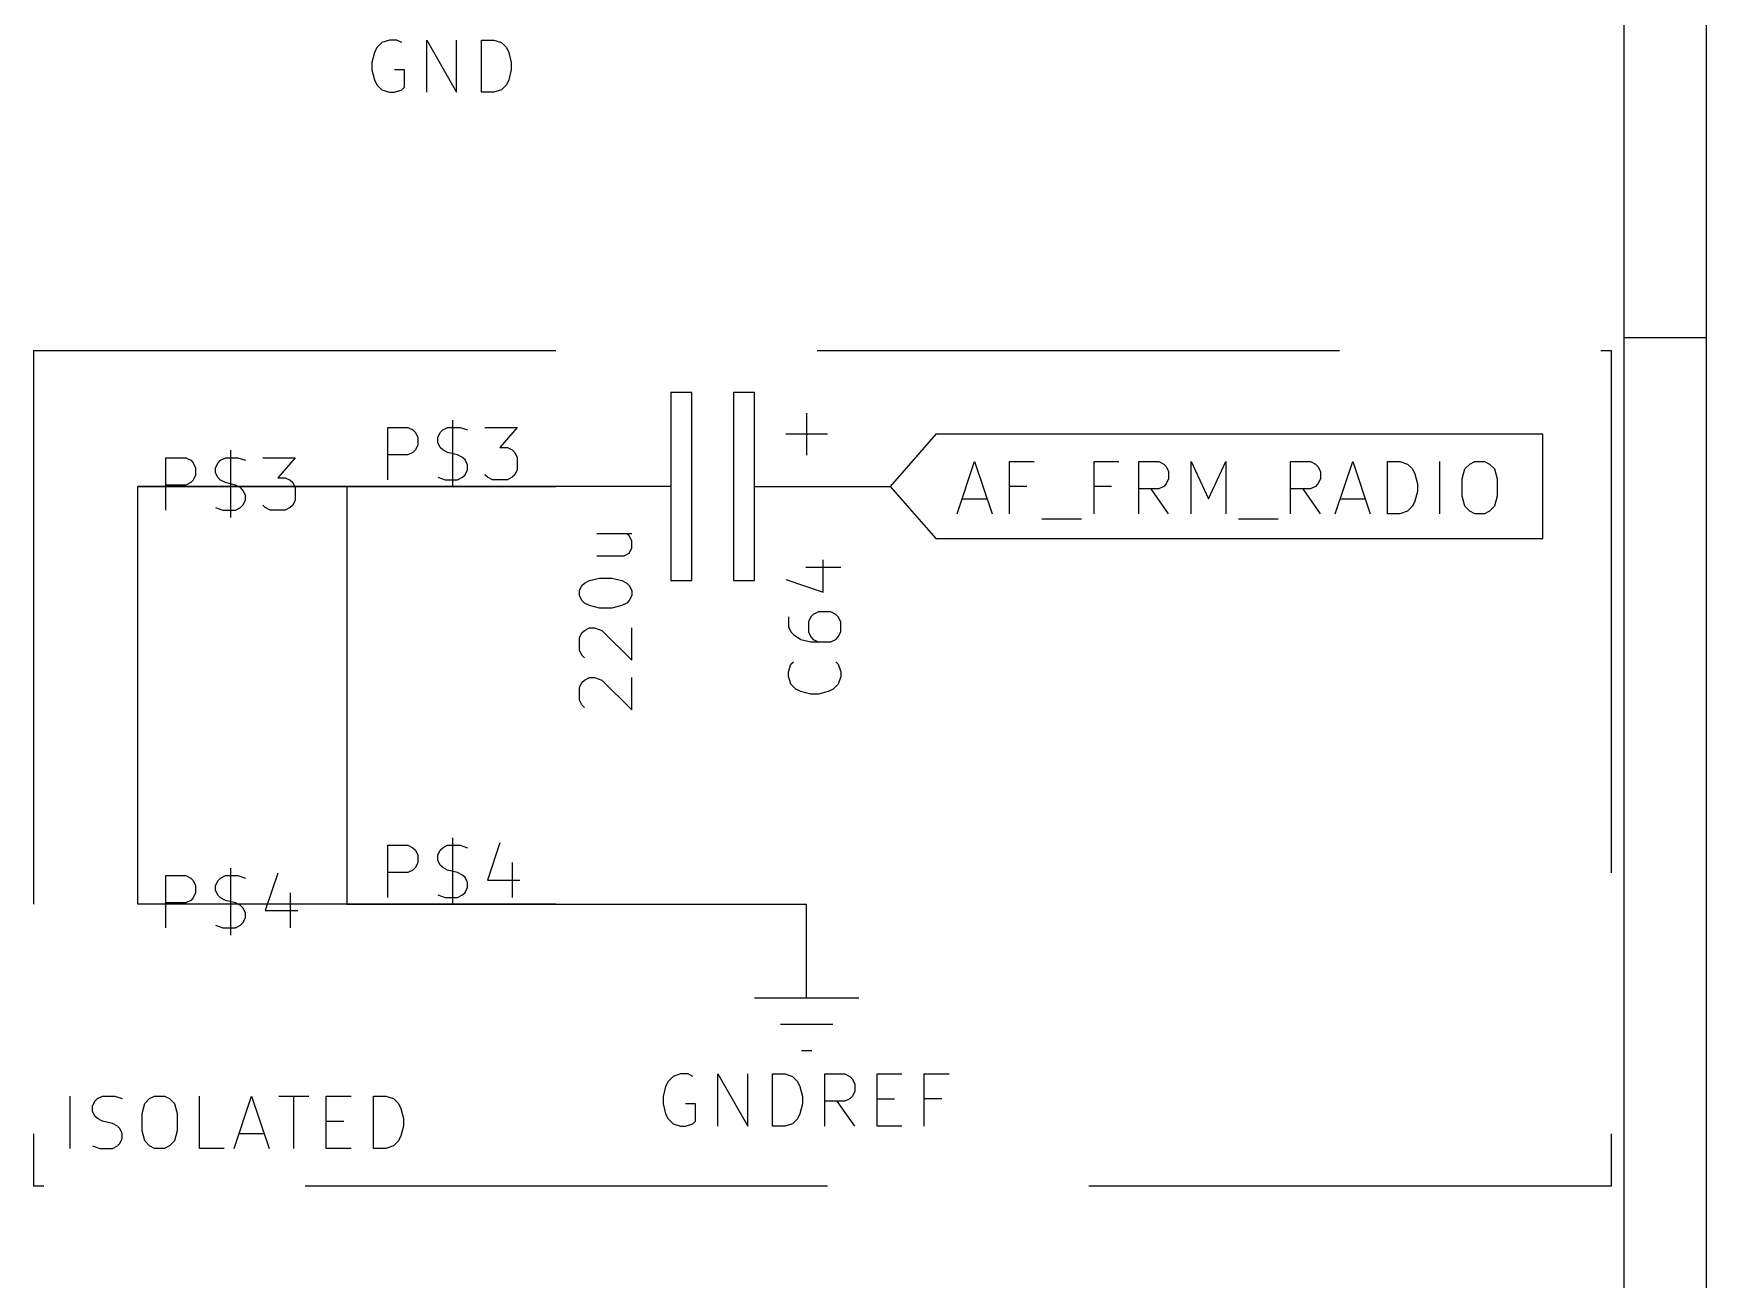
# Model space of a CAD drawing. Extents: x 0.4 to 16.1, y -11.3 to -0.4.
# Drawn here: x 14.54 to 16.141, y -9.169 to -7.976 of the extents above; entities that cross this region are included whole.
import ezdxf

# ---------------------------------------------------------------- set-up
doc = ezdxf.new("R2010")
doc.units = 0
doc.header["$MEASUREMENT"] = 0
doc.linetypes.add('DASHED', pattern=[0.75, 0.5, -0.25])
for name, color, linetype in [('BLUE3', 171, 'CONTINUOUS'), ('CYAN2', 4, 'CONTINUOUS'), ('GREEN2', 3, 'CONTINUOUS'), ('RED2', 1, 'CONTINUOUS')]:
    doc.layers.add(name, color=color, linetype=linetype)

msp = doc.modelspace()

# ---------------------------------------------------------------- linework, layer by layer
at = {"layer": 'BLUE3', "linetype": 'DASHED'}
for p, q in [((14.54, -8.28), (16.05, -8.28)), ((14.54, -8.28), (14.54, -9.08)), ((16.05, -8.28), (16.05, -9.08)), ((16.05, -9.08), (14.54, -9.08))]:
    msp.add_line(p, q, dxfattribs=at)
at = {"layer": 'BLUE3', "linetype": 'CONTINUOUS'}
for p, q in [((14.575, -9.04387), (14.575, -8.99387)), ((14.5965, -9.00339), (14.5988, -8.99863)), ((14.5988, -8.99863), (14.6012, -8.99625)), ((14.6012, -8.99625), (14.606, -8.99387)), ((14.606, -8.99387), (14.6179, -8.99387)), ((14.6179, -8.99387), (14.625, -8.99625)), ((14.6465, -9.00101), (14.6512, -8.99625)), ((14.6512, -8.99625), (14.656, -8.99387)), ((14.656, -8.99387), (14.6655, -8.99387)), ((14.6655, -8.99387), (14.6703, -8.99625)), ((14.6703, -8.99625), (14.675, -9.00101)), ((14.6988, -9.04387), (14.6988, -8.99387)), ((14.7322, -9.04387), (14.7488, -8.99387)), ((14.7488, -8.99387), (14.7655, -9.04387)), ((14.775, -8.99387), (14.8036, -8.99387)), ((14.7893, -9.04387), (14.7893, -8.99387)), ((14.8203, -9.04387), (14.8203, -8.99387)), ((14.8203, -8.99387), (14.8441, -8.99387)), ((14.8655, -9.04387), (14.8655, -8.99387)), ((14.8655, -8.99387), (14.8774, -8.99387)), ((14.8774, -8.99387), (14.8846, -8.99625)), ((14.8846, -8.99625), (14.8893, -9.00101)), ((14.5965, -9.00815), (14.5965, -9.00339)), ((14.5988, -9.01291), (14.5965, -9.00815)), ((14.6012, -9.0153), (14.5988, -9.01291)), ((14.606, -9.01767), (14.6012, -9.0153)), ((14.6441, -9.01053), (14.6465, -9.00101)), ((14.6441, -9.0272), (14.6441, -9.01053)), ((14.675, -9.00101), (14.6774, -9.01053)), ((14.6774, -9.01053), (14.6774, -9.0272)), ((14.8893, -9.00101), (14.8917, -9.00577)), ((14.8917, -9.00577), (14.8941, -9.0153)), ((14.8941, -9.0153), (14.8941, -9.02244)), ((14.6155, -9.02006), (14.606, -9.01767)), ((14.6203, -9.02244), (14.6155, -9.02006)), ((14.6226, -9.02482), (14.6203, -9.02244)), ((14.625, -9.02958), (14.6226, -9.02482)), ((14.625, -9.03434), (14.625, -9.02958)), ((14.6465, -9.03672), (14.6441, -9.0272)), ((14.6774, -9.0272), (14.675, -9.03672)), ((14.7369, -9.02958), (14.7607, -9.02958)), ((14.8203, -9.01767), (14.8369, -9.01767)), ((14.8941, -9.02244), (14.8917, -9.03196)), ((14.5965, -9.04148), (14.6036, -9.04387)), ((14.6036, -9.04387), (14.6155, -9.04387)), ((14.6155, -9.04387), (14.6203, -9.04148)), ((14.6203, -9.04148), (14.6226, -9.0391)), ((14.6226, -9.0391), (14.625, -9.03434)), ((14.6512, -9.04148), (14.6465, -9.03672)), ((14.656, -9.04387), (14.6512, -9.04148)), ((14.6655, -9.04387), (14.656, -9.04387)), ((14.6703, -9.04148), (14.6655, -9.04387)), ((14.675, -9.03672), (14.6703, -9.04148)), ((14.7226, -9.04387), (14.6988, -9.04387)), ((14.8441, -9.04387), (14.8203, -9.04387)), ((14.8774, -9.04387), (14.8655, -9.04387)), ((14.8846, -9.04148), (14.8774, -9.04387)), ((14.8893, -9.03672), (14.8846, -9.04148)), ((14.8917, -9.03196), (14.8893, -9.03672))]:
    msp.add_line(p, q, dxfattribs=at)
at = {"layer": 'CYAN2', "linetype": 'CONTINUOUS'}
for p, q in [((14.8688, -7.98976), (14.8664, -7.99452)), ((14.8735, -7.985), (14.8688, -7.98976)), ((14.8807, -7.98261), (14.8735, -7.985)), ((14.8878, -7.98261), (14.8807, -7.98261)), ((14.8926, -7.985), (14.8878, -7.98261)), ((14.9164, -8.03261), (14.9164, -7.98261)), ((14.9164, -7.98261), (14.945, -8.03261)), ((14.945, -8.03261), (14.945, -7.98261)), ((14.9688, -8.03261), (14.9688, -7.98261)), ((14.9688, -7.98261), (14.9807, -7.98261)), ((14.9807, -7.98261), (14.9878, -7.985)), ((14.9878, -7.985), (14.9926, -7.98976)), ((14.9926, -7.98976), (14.995, -7.99452)), ((14.8664, -7.99452), (14.864, -8.00404)), ((14.864, -8.00404), (14.864, -8.01119)), ((14.995, -7.99452), (14.9973, -8.00404)), ((14.9973, -8.00404), (14.9973, -8.01119)), ((14.864, -8.01119), (14.8664, -8.02071)), ((14.8664, -8.02071), (14.8688, -8.02547)), ((14.895, -8.01119), (14.8854, -8.01119)), ((14.895, -8.02785), (14.895, -8.01119)), ((14.995, -8.02071), (14.9926, -8.02547)), ((14.9973, -8.01119), (14.995, -8.02071)), ((14.8688, -8.02547), (14.8735, -8.03023)), ((14.8735, -8.03023), (14.8807, -8.03261)), ((14.8807, -8.03261), (14.8854, -8.03261)), ((14.8854, -8.03261), (14.8926, -8.03023)), ((14.8926, -8.03023), (14.895, -8.02785)), ((14.9807, -8.03261), (14.9688, -8.03261)), ((14.9878, -8.03023), (14.9807, -8.03261)), ((14.9926, -8.02547), (14.9878, -8.03023)), ((14.6667, -8.43262), (14.6667, -8.38262)), ((14.6667, -8.38262), (14.6857, -8.38262)), ((14.6857, -8.38262), (14.6905, -8.385)), ((14.6905, -8.385), (14.6929, -8.38738)), ((14.6929, -8.38738), (14.6952, -8.39214)), ((14.7143, -8.39214), (14.7167, -8.38738)), ((14.7167, -8.38738), (14.719, -8.385)), ((14.719, -8.385), (14.7238, -8.38262)), ((14.7238, -8.38262), (14.7357, -8.38262)), ((14.7286, -8.37547), (14.7286, -8.43976)), ((14.7357, -8.38262), (14.7429, -8.385)), ((14.7595, -8.38262), (14.7905, -8.38262)), ((14.7905, -8.38262), (14.7738, -8.40167)), ((14.6905, -8.40643), (14.6857, -8.40881)), ((14.6929, -8.40405), (14.6905, -8.40643)), ((14.6952, -8.39928), (14.6929, -8.40405)), ((14.6952, -8.39214), (14.6952, -8.39928)), ((14.7143, -8.3969), (14.7143, -8.39214)), ((14.7167, -8.40167), (14.7143, -8.3969)), ((14.719, -8.40405), (14.7167, -8.40167)), ((14.7238, -8.40643), (14.719, -8.40405)), ((14.7333, -8.40881), (14.7238, -8.40643)), ((14.7738, -8.40167), (14.7809, -8.40167)), ((14.7809, -8.40167), (14.7857, -8.40405)), ((14.7857, -8.40405), (14.7881, -8.40643)), ((14.7881, -8.40643), (14.7905, -8.41119)), ((14.6857, -8.40881), (14.6667, -8.40881)), ((14.7381, -8.41119), (14.7333, -8.40881)), ((14.7405, -8.41357), (14.7381, -8.41119)), ((14.7429, -8.41833), (14.7405, -8.41357)), ((14.7429, -8.42309), (14.7429, -8.41833)), ((14.7905, -8.41119), (14.7905, -8.42309)), ((14.7143, -8.43024), (14.7214, -8.43262)), ((14.7214, -8.43262), (14.7333, -8.43262)), ((14.7333, -8.43262), (14.7381, -8.43024)), ((14.7381, -8.43024), (14.7405, -8.42785)), ((14.7405, -8.42785), (14.7429, -8.42309)), ((14.7619, -8.43024), (14.7595, -8.42785)), ((14.7667, -8.43262), (14.7619, -8.43024)), ((14.7809, -8.43262), (14.7667, -8.43262)), ((14.7857, -8.43024), (14.7809, -8.43262)), ((14.7881, -8.42785), (14.7857, -8.43024)), ((14.7905, -8.42309), (14.7881, -8.42785)), ((15.0793, -8.45503), (15.1126, -8.45503)), ((15.1102, -8.45741), (15.1079, -8.45503)), ((15.1126, -8.46217), (15.1102, -8.45741)), ((15.1102, -8.47407), (15.1126, -8.46931)), ((15.1126, -8.46931), (15.1126, -8.46217)), ((15.0793, -8.47646), (15.1055, -8.47646)), ((15.1055, -8.47646), (15.1102, -8.47407)), ((15.2959, -8.51122), (15.2959, -8.48027)), ((15.065, -8.50503), (15.0674, -8.50265)), ((15.0674, -8.50265), (15.0721, -8.50027)), ((15.0721, -8.50027), (15.0817, -8.49789)), ((15.0817, -8.49789), (15.0936, -8.49789)), ((15.0936, -8.49789), (15.1031, -8.50027)), ((15.1031, -8.50027), (15.1079, -8.50265)), ((15.1079, -8.50265), (15.1102, -8.50503)), ((15.2602, -8.49931), (15.2959, -8.51122)), ((15.2793, -8.48741), (15.3126, -8.48741)), ((15.0626, -8.50979), (15.065, -8.50503)), ((15.0626, -8.51455), (15.0626, -8.50979)), ((15.065, -8.51931), (15.0626, -8.51455)), ((15.1102, -8.50503), (15.1126, -8.50979)), ((15.1126, -8.51455), (15.1102, -8.51931)), ((15.1126, -8.50979), (15.1126, -8.51455)), ((15.0674, -8.5217), (15.065, -8.51931)), ((15.0721, -8.52407), (15.0674, -8.5217)), ((15.0817, -8.52646), (15.0721, -8.52407)), ((15.0936, -8.52646), (15.0817, -8.52646)), ((15.1031, -8.52407), (15.0936, -8.52646)), ((15.1079, -8.5217), (15.1031, -8.52407)), ((15.1102, -8.51931), (15.1079, -8.5217)), ((15.2864, -8.53265), (15.284, -8.53503)), ((15.2912, -8.53027), (15.2864, -8.53265)), ((15.3031, -8.53027), (15.2912, -8.53027)), ((15.3079, -8.53265), (15.3031, -8.53027)), ((15.3102, -8.53503), (15.3079, -8.53265)), ((15.0626, -8.55503), (15.065, -8.55027)), ((15.065, -8.55027), (15.0674, -8.54789)), ((15.0674, -8.54789), (15.0721, -8.5455)), ((15.0721, -8.5455), (15.0769, -8.5455)), ((15.0769, -8.5455), (15.084, -8.54789)), ((15.084, -8.54789), (15.1126, -8.57646)), ((15.1126, -8.57646), (15.1126, -8.5455)), ((15.2626, -8.53503), (15.2626, -8.54455)), ((15.2626, -8.54455), (15.265, -8.54931)), ((15.265, -8.54931), (15.2674, -8.55169)), ((15.284, -8.53503), (15.2817, -8.53979)), ((15.2817, -8.53979), (15.2817, -8.54931)), ((15.2817, -8.54931), (15.284, -8.55407)), ((15.3126, -8.53979), (15.3102, -8.53503)), ((15.3102, -8.55407), (15.3126, -8.54931)), ((15.3126, -8.54931), (15.3126, -8.53979)), ((15.0626, -8.56693), (15.0626, -8.55503)), ((15.065, -8.5717), (15.0626, -8.56693)), ((15.2674, -8.55169), (15.2745, -8.55646)), ((15.2745, -8.55646), (15.284, -8.55884)), ((15.284, -8.55407), (15.2864, -8.55646)), ((15.284, -8.55884), (15.3031, -8.55884)), ((15.2864, -8.55646), (15.2912, -8.55884)), ((15.3031, -8.55884), (15.3079, -8.55646)), ((15.3079, -8.55646), (15.3102, -8.55407)), ((15.0674, -8.57407), (15.065, -8.5717)), ((15.2626, -8.58741), (15.265, -8.58027)), ((15.265, -8.58027), (15.2674, -8.57789)), ((15.3079, -8.57789), (15.3102, -8.58027)), ((15.3102, -8.58027), (15.3126, -8.58741)), ((15.0626, -8.60265), (15.065, -8.59789)), ((15.065, -8.59789), (15.0674, -8.5955)), ((15.0674, -8.5955), (15.0721, -8.59312)), ((15.0721, -8.59312), (15.0769, -8.59312)), ((15.0769, -8.59312), (15.084, -8.5955)), ((15.084, -8.5955), (15.1126, -8.62407)), ((15.1126, -8.62407), (15.1126, -8.59312)), ((15.2626, -8.59217), (15.2626, -8.58741)), ((15.265, -8.59931), (15.2626, -8.59217)), ((15.3126, -8.59217), (15.3102, -8.59931)), ((15.3126, -8.58741), (15.3126, -8.59217)), ((15.0626, -8.61455), (15.0626, -8.60265)), ((15.065, -8.61931), (15.0626, -8.61455)), ((15.2698, -8.60407), (15.265, -8.59931)), ((15.2745, -8.60646), (15.2698, -8.60407)), ((15.284, -8.60884), (15.2745, -8.60646)), ((15.2912, -8.60884), (15.284, -8.60884)), ((15.3007, -8.60646), (15.2912, -8.60884)), ((15.3055, -8.60407), (15.3007, -8.60646)), ((15.3102, -8.59931), (15.3055, -8.60407)), ((15.0674, -8.6217), (15.065, -8.61931)), ((14.6667, -8.83262), (14.6667, -8.78262)), ((14.6667, -8.78262), (14.6857, -8.78262)), ((14.6857, -8.78262), (14.6905, -8.785)), ((14.6905, -8.785), (14.6929, -8.78738)), ((14.6929, -8.78738), (14.6952, -8.79214)), ((14.7143, -8.79214), (14.7167, -8.78738)), ((14.7167, -8.78738), (14.719, -8.785)), ((14.719, -8.785), (14.7238, -8.78262)), ((14.7238, -8.78262), (14.7357, -8.78262)), ((14.7286, -8.77547), (14.7286, -8.83976)), ((14.7357, -8.78262), (14.7429, -8.785)), ((14.7738, -8.78024), (14.7619, -8.81595)), ((14.6905, -8.80643), (14.6857, -8.80881)), ((14.6929, -8.80405), (14.6905, -8.80643)), ((14.6952, -8.79928), (14.6929, -8.80405)), ((14.6952, -8.79214), (14.6952, -8.79928)), ((14.7143, -8.7969), (14.7143, -8.79214)), ((14.7167, -8.80167), (14.7143, -8.7969)), ((14.719, -8.80405), (14.7167, -8.80167)), ((14.7238, -8.80643), (14.719, -8.80405)), ((14.7333, -8.80881), (14.7238, -8.80643)), ((14.7857, -8.79928), (14.7857, -8.83262)), ((14.6857, -8.80881), (14.6667, -8.80881)), ((14.7381, -8.81119), (14.7333, -8.80881)), ((14.7405, -8.81357), (14.7381, -8.81119)), ((14.7429, -8.81833), (14.7405, -8.81357)), ((14.7405, -8.82785), (14.7429, -8.82309)), ((14.7429, -8.82309), (14.7429, -8.81833)), ((14.7619, -8.81595), (14.7929, -8.81595)), ((14.7143, -8.83024), (14.7214, -8.83262)), ((14.7214, -8.83262), (14.7333, -8.83262)), ((14.7333, -8.83262), (14.7381, -8.83024)), ((14.7381, -8.83024), (14.7405, -8.82785)), ((15.1474, -8.97976), (15.145, -8.98452)), ((15.1522, -8.975), (15.1474, -8.97976)), ((15.1593, -8.97261), (15.1522, -8.975)), ((15.1665, -8.97261), (15.1593, -8.97261)), ((15.1712, -8.975), (15.1665, -8.97261)), ((15.195, -9.02261), (15.195, -8.97261)), ((15.195, -8.97261), (15.2236, -9.02261)), ((15.2236, -9.02261), (15.2236, -8.97261)), ((15.2474, -9.02261), (15.2474, -8.97261)), ((15.2474, -8.97261), (15.2593, -8.97261)), ((15.2593, -8.97261), (15.2665, -8.975)), ((15.2665, -8.975), (15.2712, -8.97976)), ((15.2712, -8.97976), (15.2736, -8.98452)), ((15.2974, -9.02261), (15.2974, -8.97261)), ((15.2974, -8.97261), (15.3165, -8.97261)), ((15.3165, -8.97261), (15.3212, -8.975)), ((15.3212, -8.975), (15.3236, -8.97737)), ((15.3236, -8.97737), (15.326, -8.98214)), ((15.326, -8.98214), (15.326, -8.98928)), ((15.3474, -9.02261), (15.3474, -8.97261)), ((15.3474, -8.97261), (15.3712, -8.97261)), ((15.3926, -9.02261), (15.3926, -8.97261)), ((15.3926, -8.97261), (15.4165, -8.97261)), ((15.145, -8.98452), (15.1426, -8.99404)), ((15.1426, -8.99404), (15.1426, -9.00119)), ((15.2736, -8.98452), (15.276, -8.99404)), ((15.276, -8.99404), (15.276, -9.00119)), ((15.3165, -8.9988), (15.2974, -8.9988)), ((15.326, -9.02261), (15.3093, -8.9988)), ((15.3212, -8.99642), (15.3165, -8.9988)), ((15.3236, -8.99404), (15.3212, -8.99642)), ((15.326, -8.98928), (15.3236, -8.99404)), ((15.3474, -8.99642), (15.3641, -8.99642)), ((15.4093, -8.99642), (15.3926, -8.99642)), ((15.1426, -9.00119), (15.145, -9.01071)), ((15.145, -9.01071), (15.1474, -9.01547)), ((15.1736, -9.00119), (15.1641, -9.00119)), ((15.1736, -9.01785), (15.1736, -9.00119)), ((15.2736, -9.01071), (15.2712, -9.01547)), ((15.276, -9.00119), (15.2736, -9.01071)), ((15.1474, -9.01547), (15.1522, -9.02023)), ((15.1522, -9.02023), (15.1593, -9.02261)), ((15.1593, -9.02261), (15.1641, -9.02261)), ((15.1641, -9.02261), (15.1712, -9.02023)), ((15.1712, -9.02023), (15.1736, -9.01785)), ((15.2593, -9.02261), (15.2474, -9.02261)), ((15.2665, -9.02023), (15.2593, -9.02261)), ((15.2712, -9.01547), (15.2665, -9.02023)), ((15.3712, -9.02261), (15.3474, -9.02261))]:
    msp.add_line(p, q, dxfattribs=at)
at = {"layer": 'GREEN2', "linetype": 'CONTINUOUS'}
for p, q in [((15.34, -8.41), (15.36, -8.41)), ((15.04, -8.81), (15.28, -8.81)), ((15.28, -8.85), (15.28, -8.81))]:
    msp.add_line(p, q, dxfattribs=at)
at = {"layer": 'RED2', "linetype": 'CONTINUOUS'}
for p, q in [((16.1413, -11.2993), (16.1413, -0.393701)), ((16.0626, -11.2206), (16.0626, -0.472441)), ((16.1413, -8.26772), (16.0626, -8.26772)), ((15.17, -8.32), (15.15, -8.32)), ((15.15, -8.32), (15.15, -8.5)), ((15.17, -8.5), (15.17, -8.32)), ((15.21, -8.32), (15.21, -8.5)), ((15.23, -8.32), (15.21, -8.32)), ((15.23, -8.5), (15.23, -8.32)), ((15.28, -8.34), (15.28, -8.38)), ((14.8793, -8.40362), (14.8793, -8.35362)), ((14.8793, -8.35362), (14.8983, -8.35362)), ((14.8983, -8.35362), (14.9031, -8.356)), ((14.9031, -8.356), (14.9055, -8.35838)), ((14.9055, -8.35838), (14.9079, -8.36314)), ((14.9269, -8.36314), (14.9293, -8.35838)), ((14.9293, -8.35838), (14.9317, -8.356)), ((14.9317, -8.356), (14.9364, -8.35362)), ((14.9364, -8.35362), (14.9483, -8.35362)), ((14.9412, -8.34647), (14.9412, -8.41076)), ((14.9483, -8.35362), (14.9555, -8.356)), ((14.9721, -8.35362), (15.0031, -8.35362)), ((15.0031, -8.35362), (14.9864, -8.37267)), ((14.9079, -8.37028), (14.9055, -8.37505)), ((14.9079, -8.36314), (14.9079, -8.37028)), ((14.9269, -8.3679), (14.9269, -8.36314)), ((14.9293, -8.37267), (14.9269, -8.3679)), ((14.9317, -8.37505), (14.9293, -8.37267)), ((14.9864, -8.37267), (14.9936, -8.37267)), ((14.9936, -8.37267), (14.9983, -8.37505)), ((15.3, -8.36), (15.26, -8.36)), ((15.4038, -8.35998), (15.36, -8.41)), ((15.9847, -8.35998), (15.4038, -8.35998)), ((15.9847, -8.41), (15.9847, -8.35998)), ((14.8983, -8.37981), (14.8793, -8.37981)), ((14.9031, -8.37743), (14.8983, -8.37981)), ((14.9055, -8.37505), (14.9031, -8.37743)), ((14.9364, -8.37743), (14.9317, -8.37505)), ((14.9459, -8.37981), (14.9364, -8.37743)), ((14.9507, -8.38219), (14.9459, -8.37981)), ((14.9531, -8.38457), (14.9507, -8.38219)), ((14.9555, -8.38933), (14.9531, -8.38457)), ((14.9555, -8.39409), (14.9555, -8.38933)), ((14.9983, -8.37505), (15.0007, -8.37743)), ((15.0007, -8.37743), (15.0031, -8.38219)), ((15.0031, -8.38219), (15.0031, -8.39409)), ((15.4241, -8.43619), (15.4408, -8.38619)), ((15.4408, -8.38619), (15.4575, -8.43619)), ((15.4741, -8.43619), (15.4741, -8.38619)), ((15.4741, -8.38619), (15.4979, -8.38619)), ((15.5551, -8.43619), (15.5551, -8.38619)), ((15.5551, -8.38619), (15.5789, -8.38619)), ((15.5979, -8.43619), (15.5979, -8.38619)), ((15.5979, -8.38619), (15.617, -8.38619)), ((15.617, -8.38619), (15.6218, -8.38857)), ((15.6218, -8.38857), (15.6241, -8.39095)), ((15.6479, -8.43619), (15.6479, -8.38619)), ((15.6479, -8.38619), (15.6646, -8.42191)), ((15.6646, -8.42191), (15.6813, -8.38619)), ((15.6813, -8.38619), (15.6813, -8.43619)), ((15.7432, -8.43619), (15.7432, -8.38619)), ((15.7432, -8.38619), (15.7622, -8.38619)), ((15.7622, -8.38619), (15.767, -8.38857)), ((15.767, -8.38857), (15.7694, -8.39095)), ((15.786, -8.43619), (15.8027, -8.38619)), ((15.8027, -8.38619), (15.8194, -8.43619)), ((15.836, -8.43619), (15.836, -8.38619)), ((15.836, -8.38619), (15.8479, -8.38619)), ((15.8479, -8.38619), (15.8551, -8.38857)), ((15.8551, -8.38857), (15.8599, -8.39333)), ((15.886, -8.43619), (15.886, -8.38619)), ((15.9099, -8.39333), (15.9146, -8.38857)), ((15.9146, -8.38857), (15.9194, -8.38619)), ((15.9194, -8.38619), (15.9289, -8.38619)), ((15.9289, -8.38619), (15.9337, -8.38857)), ((15.9337, -8.38857), (15.9384, -8.39333)), ((14.9269, -8.40124), (14.934, -8.40362)), ((14.934, -8.40362), (14.9459, -8.40362)), ((14.9459, -8.40362), (14.9507, -8.40124)), ((14.9507, -8.40124), (14.9531, -8.39885)), ((14.9531, -8.39885), (14.9555, -8.39409)), ((14.9745, -8.40124), (14.9721, -8.39885)), ((14.9793, -8.40362), (14.9745, -8.40124)), ((14.9936, -8.40362), (14.9793, -8.40362)), ((14.9983, -8.40124), (14.9936, -8.40362)), ((15.0007, -8.39885), (14.9983, -8.40124)), ((15.0031, -8.39409), (15.0007, -8.39885)), ((15.6241, -8.39095), (15.6265, -8.39572)), ((15.6265, -8.40286), (15.6241, -8.40762)), ((15.6265, -8.39572), (15.6265, -8.40286)), ((15.7694, -8.39095), (15.7718, -8.39572)), ((15.7718, -8.40286), (15.7694, -8.40762)), ((15.7718, -8.39572), (15.7718, -8.40286)), ((15.8599, -8.39333), (15.8622, -8.3981)), ((15.8622, -8.3981), (15.8646, -8.40762)), ((15.9075, -8.40286), (15.9099, -8.39333)), ((15.9075, -8.41952), (15.9075, -8.40286)), ((15.9384, -8.39333), (15.9408, -8.40286)), ((15.9408, -8.40286), (15.9408, -8.41952)), ((14.54, -8.41), (14.54, -8.81)), ((15.04, -8.41), (14.64, -8.41)), ((14.64, -8.81), (14.64, -8.41)), ((14.64, -8.41), (14.84, -8.41)), ((14.84, -8.41), (14.84, -8.81)), ((14.84, -8.41), (15.04, -8.41)), ((15.15, -8.41), (15.04, -8.41)), ((15.23, -8.41), (15.34, -8.41)), ((15.36, -8.41), (15.4038, -8.46002)), ((15.4289, -8.42191), (15.4527, -8.42191)), ((15.4908, -8.41), (15.4741, -8.41)), ((15.5718, -8.41), (15.5551, -8.41)), ((15.617, -8.41238), (15.5979, -8.41238)), ((15.6265, -8.43619), (15.6099, -8.41238)), ((15.6218, -8.41), (15.617, -8.41238)), ((15.6241, -8.40762), (15.6218, -8.41)), ((15.7622, -8.41238), (15.7432, -8.41238)), ((15.7718, -8.43619), (15.7551, -8.41238)), ((15.767, -8.41), (15.7622, -8.41238)), ((15.7694, -8.40762), (15.767, -8.41)), ((15.7908, -8.42191), (15.8146, -8.42191)), ((15.8646, -8.41476), (15.8622, -8.42429)), ((15.8646, -8.40762), (15.8646, -8.41476)), ((15.9099, -8.42905), (15.9075, -8.41952)), ((15.9408, -8.41952), (15.9384, -8.42905)), ((15.9847, -8.46002), (15.9847, -8.41)), ((15.8479, -8.43619), (15.836, -8.43619)), ((15.8551, -8.43381), (15.8479, -8.43619)), ((15.8599, -8.42905), (15.8551, -8.43381)), ((15.8622, -8.42429), (15.8599, -8.42905)), ((15.9146, -8.43381), (15.9099, -8.42905)), ((15.9194, -8.43619), (15.9146, -8.43381)), ((15.9289, -8.43619), (15.9194, -8.43619)), ((15.9337, -8.43381), (15.9289, -8.43619)), ((15.9384, -8.42905), (15.9337, -8.43381)), ((15.5051, -8.44095), (15.5432, -8.44095)), ((15.6932, -8.44095), (15.7313, -8.44095)), ((15.4038, -8.46002), (15.9847, -8.46002)), ((15.15, -8.5), (15.17, -8.5)), ((15.21, -8.5), (15.23, -8.5)), ((14.8793, -8.80362), (14.8793, -8.75362)), ((14.8793, -8.75362), (14.8983, -8.75362)), ((14.8983, -8.75362), (14.9031, -8.756)), ((14.9031, -8.756), (14.9055, -8.75838)), ((14.9055, -8.75838), (14.9079, -8.76314)), ((14.9269, -8.76314), (14.9293, -8.75838)), ((14.9293, -8.75838), (14.9317, -8.756)), ((14.9317, -8.756), (14.9364, -8.75362)), ((14.9364, -8.75362), (14.9483, -8.75362)), ((14.9412, -8.74647), (14.9412, -8.81076)), ((14.9483, -8.75362), (14.9555, -8.756)), ((14.9864, -8.75124), (14.9745, -8.78695)), ((14.9055, -8.77505), (14.9031, -8.77743)), ((14.9079, -8.77028), (14.9055, -8.77505)), ((14.9079, -8.76314), (14.9079, -8.77028)), ((14.9269, -8.7679), (14.9269, -8.76314)), ((14.9293, -8.77267), (14.9269, -8.7679)), ((14.9317, -8.77505), (14.9293, -8.77267)), ((14.9364, -8.77743), (14.9317, -8.77505)), ((14.9983, -8.77028), (14.9983, -8.80362)), ((14.8983, -8.77981), (14.8793, -8.77981)), ((14.9031, -8.77743), (14.8983, -8.77981)), ((14.9459, -8.77981), (14.9364, -8.77743)), ((14.9507, -8.78219), (14.9459, -8.77981)), ((14.9531, -8.78457), (14.9507, -8.78219)), ((14.9555, -8.78933), (14.9531, -8.78457)), ((14.9555, -8.79409), (14.9555, -8.78933)), ((14.9745, -8.78695), (15.0055, -8.78695)), ((14.9269, -8.80124), (14.934, -8.80362)), ((14.934, -8.80362), (14.9459, -8.80362)), ((14.9459, -8.80362), (14.9507, -8.80124)), ((14.9507, -8.80124), (14.9531, -8.79885)), ((14.9531, -8.79885), (14.9555, -8.79409)), ((15.04, -8.81), (14.64, -8.81)), ((14.84, -8.81), (14.64, -8.81)), ((14.84, -8.81), (15.04, -8.81)), ((15.28, -8.9), (15.28, -8.85)), ((15.33, -8.9), (15.23, -8.9)), ((15.255, -8.925), (15.305, -8.925)), ((15.275, -8.95), (15.285, -8.95))]:
    msp.add_line(p, q, dxfattribs=at)

doc.saveas('drawing.dxf')
